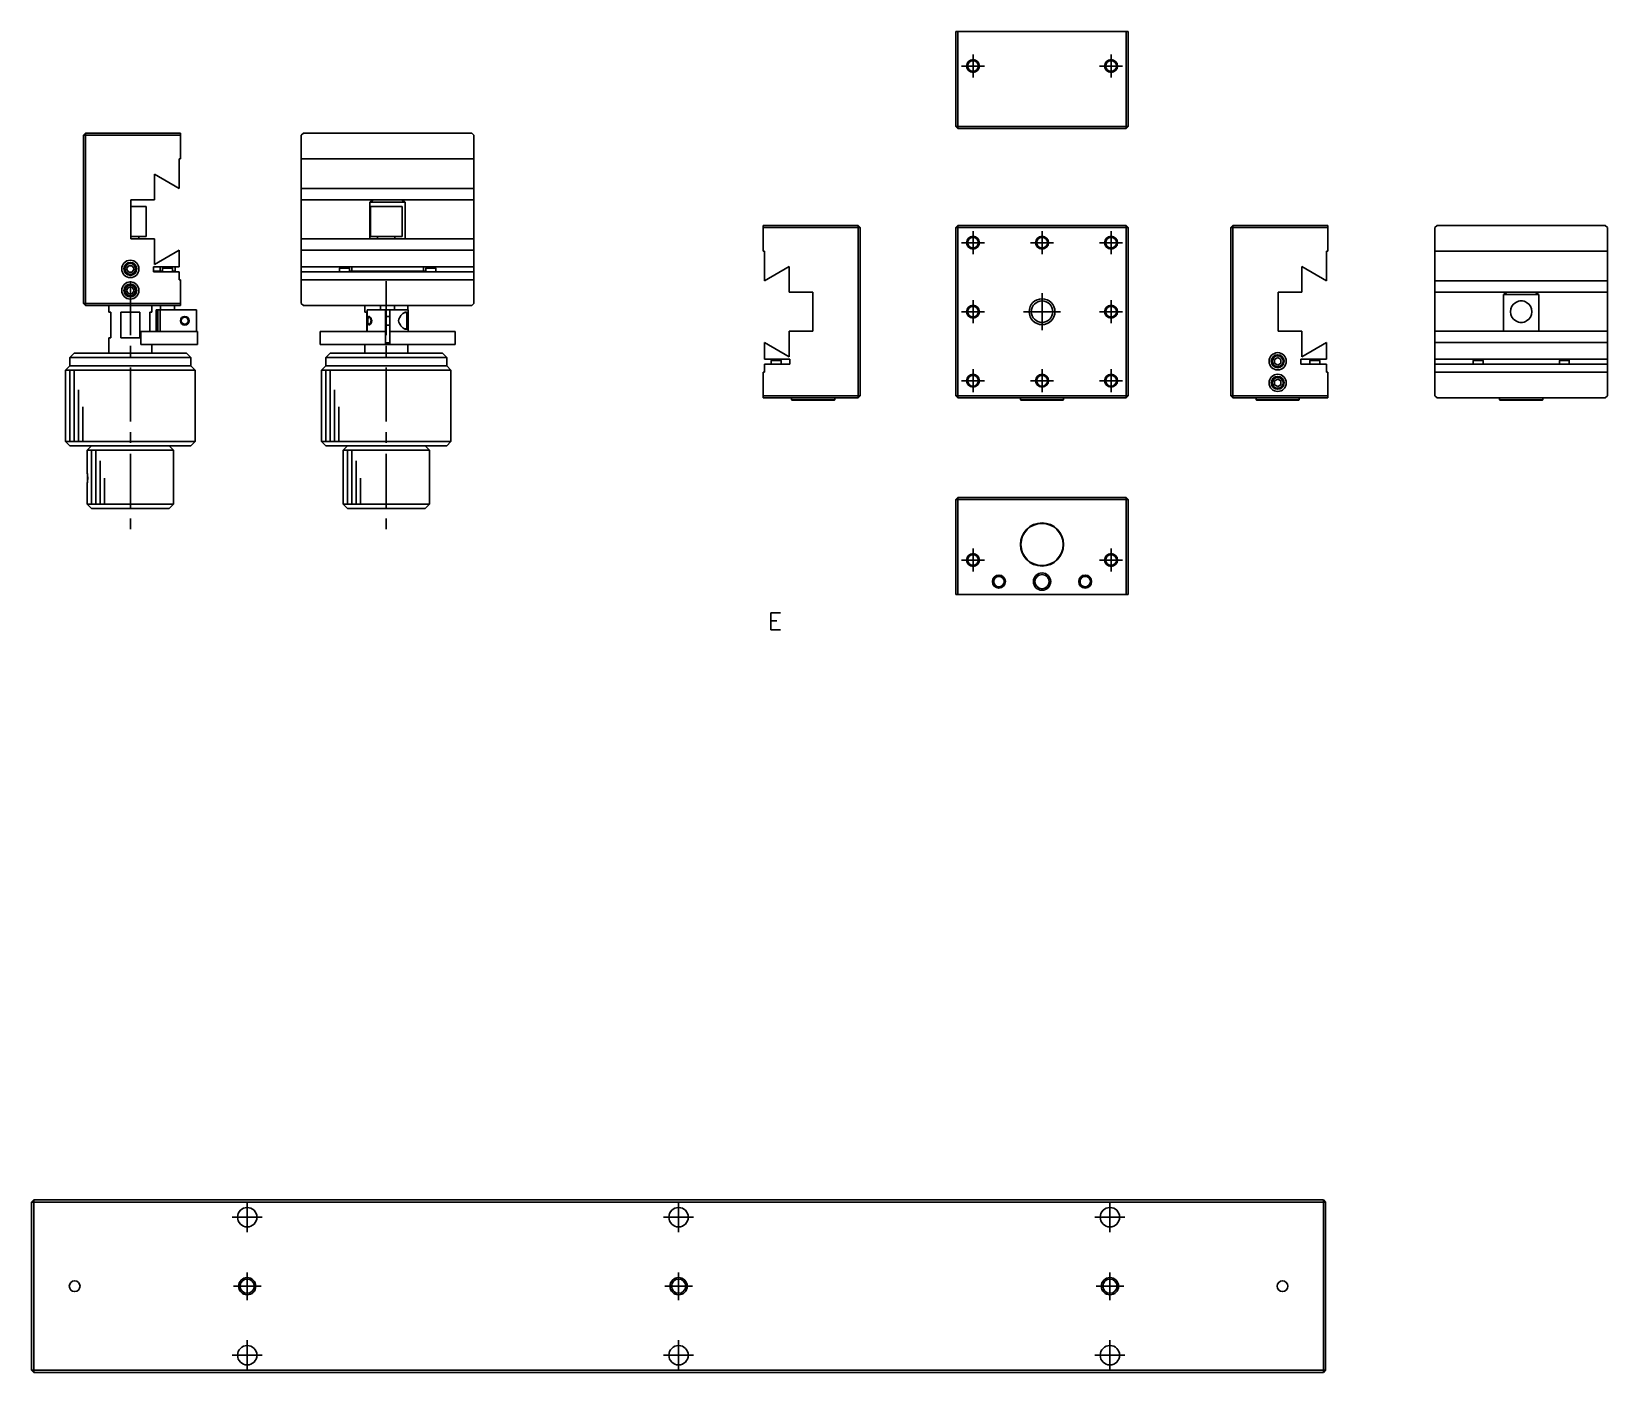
# Model space of a CAD drawing. Extents: x 18 to 806, y 13 to 406.
# Drawn here: x 440.6 to 806, y 70.4 to 381.2 of the extents above; entities that cross this region are included whole.
import ezdxf

# ---------------------------------------------------------------- set-up
doc = ezdxf.new("R2010")
doc.units = 0
doc.header["$LTSCALE"] = 10
doc.linetypes.add('CENTER', pattern=[2, 1.25, -0.25, 0.25, -0.25])
doc.layers.get('0').update_dxf_attribs({"linetype": 'CONTINUOUS'})
doc.layers.add('CENTER', color=1, linetype='CENTER')
doc.styles.get("Standard").update_dxf_attribs({"font": 'txt.shx', "bigfont": '@extfont2.shx'})

msp = doc.modelspace()

# ---------------------------------------------------------------- linework, layer by layer
at = {"color": 7, "linetype": 'CONTINUOUS'}
for p, q in [((654.9, 359.25), (654.9, 381.25)), ((654.9, 381.25), (655.4, 381.25)), ((654.9, 380.95), (654.9, 381.25)), ((654.9, 381.25), (654.9, 380.95)), ((654.9, 381.25), (654.9, 380.95)), ((654.9, 375.25), (654.9, 380.95)), ((654.9, 380.95), (654.9, 375.25)), ((654.9, 375.25), (654.9, 380.95)), ((654.9, 380.95), (654.9, 375.25)), ((654.9, 380.95), (654.9, 375.25)), ((655.4, 381.25), (655.4, 359.25)), ((694.4, 381.25), (655.4, 381.25)), ((694.4, 359.25), (694.4, 381.25)), ((694.4, 381.25), (694.9, 381.25)), ((694.9, 381.25), (694.9, 359.25)), ((654.9, 375.05), (654.9, 375.25)), ((654.9, 375.25), (654.9, 375.05)), ((654.9, 369.75), (654.9, 375.25)), ((654.9, 375.25), (654.9, 369.75)), ((654.9, 375.25), (654.9, 359.25)), ((655.4, 359.25), (654.9, 359.25)), ((655.4, 358.75), (654.9, 359.25)), ((654.9, 359.25), (655.4, 358.75)), ((655.4, 358.75), (655.4, 359.25)), ((655.4, 359.25), (694.4, 359.25)), ((694.4, 358.75), (655.4, 358.75)), ((694.4, 358.75), (694.4, 359.25)), ((694.9, 359.25), (694.4, 359.25)), ((694.4, 358.75), (694.9, 359.25)), ((452.652519, 357.21), (453.152519, 357.71)), ((452.652519, 357.21), (453.152519, 357.21)), ((452.652519, 318.21), (452.652519, 357.21)), ((453.152519, 357.21), (453.152519, 357.71)), ((453.152519, 357.71), (475.152519, 357.71)), ((475.152519, 357.21), (453.152519, 357.21)), ((453.152519, 357.21), (453.152519, 318.21)), ((475.152519, 357.71), (475.152519, 357.21)), ((475.152519, 351.71), (475.152519, 357.21)), ((503.68, 357.71), (503.18, 357.21)), ((503.18, 351.71), (503.18, 357.21)), ((503.68, 357.71), (542.68, 357.71)), ((543.18, 357.21), (542.68, 357.71)), ((543.18, 357.21), (543.18, 351.71)), ((474.852519, 351.71), (475.152519, 351.71)), ((474.852519, 344.883205), (474.852519, 351.71)), ((503.18, 351.71), (543.18, 351.71)), ((503.18, 344.883205), (503.18, 351.71)), ((543.18, 351.71), (543.18, 344.883205)), ((469.152519, 348.174102), (474.852519, 344.883205)), ((469.152519, 342.21), (469.152519, 348.174102)), ((503.18, 344.883205), (543.18, 344.883205)), ((503.18, 342.21), (503.18, 344.883205)), ((543.18, 344.883205), (543.18, 342.21)), ((463.652519, 342.21), (469.152519, 342.21)), ((463.652519, 333.21), (463.652519, 342.21)), ((467.202519, 340.71), (463.652519, 340.71)), ((467.202519, 333.71), (467.202519, 340.71)), ((503.18, 342.21), (543.18, 342.21)), ((503.18, 333.21), (503.18, 342.21)), ((519.947572, 342.21), (519.08122, 341.71)), ((519.08122, 341.71), (527.27878, 341.71)), ((519.08122, 341.71), (519.08122, 333.21)), ((526.53, 340.71), (519.23, 340.71)), ((519.23, 340.71), (519.23, 333.71)), ((527.27878, 341.71), (526.412428, 342.21)), ((526.53, 333.71), (526.53, 340.71)), ((527.27878, 333.21), (527.27878, 341.71)), ((543.18, 342.21), (543.18, 333.21)), ((610.25, 336.3), (632.25, 336.3)), ((610.25, 335.8), (610.25, 336.3)), ((632.25, 336.3), (632.25, 335.8)), ((632.75, 335.8), (632.25, 336.3)), ((655.4, 336.3), (654.9, 335.8)), ((655.4, 335.8), (655.4, 336.3)), ((655.4, 336.3), (694.4, 336.3)), ((694.4, 335.8), (694.4, 336.3)), ((694.9, 335.8), (694.4, 336.3)), ((718.63, 335.8), (719.13, 336.3)), ((718.63, 335.8), (719.13, 336.3)), ((719.13, 335.8), (719.13, 336.3)), ((719.13, 336.3), (741.13, 336.3)), ((731.630005, 336.3), (719.13, 336.3)), ((741.13, 336.3), (734.629995, 336.3)), ((741.13, 336.3), (741.13, 335.8)), ((766.48, 336.3), (765.98, 335.8)), ((766.48, 336.3), (805.48, 336.3)), ((805.98, 335.8), (805.48, 336.3)), ((463.652519, 333.71), (465.552519, 333.71)), ((463.652519, 333.71), (467.202519, 333.71)), ((465.552519, 333.71), (463.652519, 333.71)), ((469.152519, 333.21), (463.652519, 333.21)), ((465.552519, 333.71), (467.202519, 333.71)), ((465.552519, 333.21), (465.552519, 333.71)), ((469.152519, 327.245898), (469.152519, 333.21)), ((503.18, 333.21), (543.18, 333.21)), ((503.18, 330.536795), (503.18, 333.21)), ((519.23, 333.71), (526.53, 333.71)), ((520.88, 333.71), (520.88, 333.21)), ((524.88, 333.21), (524.88, 333.71)), ((543.18, 333.21), (543.18, 330.536795)), ((610.25, 335.8), (610.25, 330.3)), ((632.25, 335.8), (610.25, 335.8)), ((632.25, 296.8), (632.25, 335.8)), ((632.75, 335.8), (632.25, 335.8)), ((632.75, 335.8), (632.75, 296.8)), ((654.9, 296.8), (654.9, 335.8)), ((655.4, 335.8), (654.9, 335.8)), ((655.4, 335.8), (655.4, 296.8)), ((694.4, 335.8), (655.4, 335.8)), ((694.4, 335.8), (694.9, 335.8)), ((694.4, 296.8), (694.4, 335.8)), ((694.9, 335.8), (694.9, 296.8)), ((718.63, 335.8), (719.13, 335.8)), ((718.63, 296.8), (718.63, 335.8)), ((741.13, 335.8), (719.13, 335.8)), ((719.13, 335.8), (719.13, 296.8)), ((741.13, 330.3), (741.13, 335.8)), ((765.98, 330.3), (765.98, 335.8)), ((805.98, 335.8), (805.98, 330.3)), ((474.852519, 330.536795), (469.152519, 327.245898)), ((474.852519, 326.71), (474.852519, 330.536795)), ((503.18, 330.536795), (543.18, 330.536795)), ((503.18, 326.71), (503.18, 330.536795)), ((543.18, 330.536795), (543.18, 326.71)), ((610.25, 330.3), (610.55, 330.3)), ((610.55, 330.3), (610.25, 330.3)), ((610.55, 330.3), (610.55, 323.473205)), ((740.83, 330.3), (741.13, 330.3)), ((740.83, 323.473205), (740.83, 330.3)), ((765.98, 330.3), (805.98, 330.3)), ((765.98, 323.473205), (765.98, 330.3)), ((805.98, 330.3), (805.98, 323.473205)), ((462.686494, 326.210886), (463.120274, 326.960443)), ((463.118739, 325.460443), (462.686494, 326.210886)), ((463.984764, 325.459557), (463.118739, 325.460443)), ((463.120274, 326.960443), (463.986299, 326.959557)), ((464.418544, 326.209114), (463.984764, 325.459557)), ((463.986299, 326.959557), (464.418544, 326.209114)), ((468.952519, 325.51), (468.952519, 326.71)), ((468.952519, 326.71), (474.852519, 326.71)), ((468.952519, 325.71), (470.452519, 325.71)), ((468.952519, 325.71), (470.452519, 325.71)), ((470.152524, 325.51), (468.952519, 325.51)), ((470.652524, 325.51), (470.152524, 325.51)), ((470.452519, 325.71), (470.452519, 326.71)), ((470.452519, 325.71), (471.002519, 325.71)), ((470.452519, 325.71), (471.002519, 325.71)), ((473.652514, 325.51), (470.652524, 325.51)), ((471.302519, 326.71), (471.002519, 326.41)), ((473.302519, 326.41), (471.002519, 326.41)), ((471.002519, 326.41), (471.002519, 325.51)), ((473.302519, 326.41), (473.002519, 326.71)), ((473.302519, 325.51), (473.302519, 326.41)), ((473.952519, 325.71), (473.302519, 325.71)), ((473.302519, 325.71), (473.952519, 325.71)), ((474.152514, 325.51), (473.652514, 325.51)), ((473.952519, 325.71), (473.952519, 326.71)), ((474.852519, 325.51), (474.152514, 325.51)), ((474.852519, 323.71), (474.852519, 325.51)), ((503.18, 326.71), (543.18, 326.71)), ((503.18, 325.51), (503.18, 326.71)), ((503.18, 325.51), (511.680005, 325.51)), ((503.18, 323.71), (503.18, 325.51)), ((511.680005, 325.51), (514.679995, 325.51)), ((512.33, 326.71), (512.03, 326.41)), ((514.33, 326.41), (512.03, 326.41)), ((512.03, 326.41), (512.03, 325.51)), ((514.33, 326.41), (514.03, 326.71)), ((514.33, 325.51), (514.33, 326.41)), ((514.33, 325.71), (514.88, 325.71)), ((514.679995, 325.51), (521.180005, 325.51)), ((514.88, 325.71), (514.88, 326.71)), ((531.48, 325.71), (514.88, 325.71)), ((521.180005, 325.51), (525.179995, 325.51)), ((525.179995, 325.51), (531.680005, 325.51)), ((531.48, 325.71), (531.48, 326.71)), ((531.48, 325.71), (532.03, 325.71)), ((531.680005, 325.51), (534.679995, 325.51)), ((532.33, 326.71), (532.03, 326.41)), ((534.33, 326.41), (532.03, 326.41)), ((532.03, 326.41), (532.03, 325.51)), ((534.33, 326.41), (534.03, 326.71)), ((534.33, 325.51), (534.33, 326.41)), ((534.679995, 325.51), (543.18, 325.51)), ((543.18, 326.71), (543.18, 325.51)), ((543.18, 325.51), (543.18, 323.71)), ((610.55, 323.473205), (616.25, 326.764102)), ((616.25, 326.764102), (610.55, 323.473205)), ((616.25, 326.764102), (616.25, 320.8)), ((735.13, 326.764102), (740.83, 323.473205)), ((735.13, 320.8), (735.13, 326.764102)), ((462.686494, 321.210886), (463.120274, 321.960443)), ((463.120274, 321.960443), (463.986299, 321.959557)), ((463.986299, 321.959557), (464.418544, 321.209114)), ((475.152519, 323.71), (474.852519, 323.71)), ((475.152519, 318.21), (475.152519, 323.71)), ((503.18, 318.21), (503.18, 323.71)), ((503.18, 323.71), (543.18, 323.71)), ((543.18, 323.71), (543.18, 318.21)), ((765.98, 323.473205), (805.98, 323.473205)), ((765.98, 320.8), (765.98, 323.473205)), ((805.98, 323.473205), (805.98, 320.8)), ((453.152519, 318.21), (452.652519, 318.21)), ((453.152519, 317.71), (452.652519, 318.21)), ((453.152519, 318.21), (475.152519, 318.21)), ((453.152519, 317.71), (453.152519, 318.21)), ((463.118739, 320.460443), (462.686494, 321.210886)), ((463.984764, 320.459557), (463.118739, 320.460443)), ((464.418544, 321.209114), (463.984764, 320.459557)), ((475.152519, 318.21), (475.152519, 317.71)), ((503.18, 318.21), (503.68, 317.71)), ((542.68, 317.71), (543.18, 318.21)), ((616.25, 320.8), (621.75, 320.8)), ((621.75, 320.8), (616.25, 320.8)), ((621.75, 320.8), (618.616025, 320.8)), ((621.75, 320.8), (618.616025, 320.8)), ((621.75, 320.8), (621.75, 311.8)), ((729.63, 320.8), (735.13, 320.8)), ((729.63, 311.8), (729.63, 320.8)), ((765.98, 320.8), (805.98, 320.8)), ((765.98, 311.8), (765.98, 320.8)), ((782.747572, 320.8), (781.88122, 320.3)), ((781.88122, 320.3), (790.07878, 320.3)), ((781.88122, 320.3), (781.88122, 311.8)), ((790.07878, 320.3), (789.212428, 320.8)), ((790.07878, 311.8), (790.07878, 320.3)), ((805.98, 320.8), (805.98, 311.8)), ((475.152519, 317.71), (453.152519, 317.71)), ((458.552519, 317.71), (458.552519, 316.21)), ((458.552519, 316.21), (459.052519, 316.21)), ((458.552519, 316.21), (459.052519, 316.21)), ((459.052519, 316.21), (459.052519, 310.21)), ((461.373069, 316.21), (465.731968, 316.21)), ((461.373069, 310.21), (461.373069, 316.21)), ((465.731968, 316.21), (461.373069, 316.21)), ((465.731968, 316.21), (465.731968, 310.21)), ((468.052519, 316.21), (468.552519, 316.21)), ((468.052519, 316.21), (468.552519, 316.21)), ((468.052519, 311.71), (468.052519, 316.21)), ((468.552519, 316.21), (468.552519, 317.71)), ((469.552519, 316.71), (469.886279, 316.71)), ((469.552519, 316.71), (469.552519, 311.71)), ((469.886279, 316.71), (469.886279, 311.71)), ((470.429619, 316.71), (469.886279, 316.71)), ((470.429619, 316.71), (470.429619, 311.71)), ((470.429619, 316.71), (478.87613, 316.71)), ((470.532519, 317.71), (470.532519, 316.71)), ((473.772519, 316.71), (473.772519, 317.71)), ((478.87613, 316.71), (478.87613, 311.71)), ((542.68, 317.71), (503.68, 317.71)), ((517.88, 317.71), (517.88, 316.21)), ((517.88, 316.21), (518.38, 316.21)), ((518.38, 316.21), (518.38, 311.71)), ((518.43, 316.71), (522.68, 316.71)), ((518.43, 316.71), (518.43, 311.71)), ((518.615341, 314.937344), (518.659485, 315.050705)), ((518.700854, 314.891535), (518.654355, 314.783826)), ((518.659485, 315.050705), (518.715182, 315.135334)), ((518.76672, 314.972052), (518.700854, 314.891535)), ((518.715182, 315.135334), (518.806181, 315.19901)), ((518.871588, 315.01), (518.76672, 314.972052)), ((518.806181, 315.19901), (518.871578, 315.209995)), ((518.871578, 315.209995), (518.977557, 315.186759)), ((518.917535, 315.004196), (518.871588, 315.01)), ((519.009474, 314.961762), (518.917535, 315.004196)), ((518.977557, 315.186759), (519.089625, 315.119896)), ((519.099297, 314.883893), (519.009474, 314.961762)), ((519.089625, 315.119896), (519.174709, 315.042862)), ((519.178719, 314.781559), (519.099297, 314.883893)), ((519.174709, 315.042862), (519.257398, 314.944364)), ((519.230307, 314.691794), (519.178719, 314.781559)), ((519.257398, 314.944364), (519.327229, 314.837851)), ((519.327229, 314.837851), (519.389874, 314.714915)), ((519.34143, 314.151264), (519.341455, 314.268249)), ((521.56, 317.71), (521.56, 316.71)), ((522.68, 316.71), (522.68, 311.71)), ((523.18, 316.71), (522.68, 316.71)), ((523.68, 315.21), (522.680019, 315.21)), ((523.68, 316.71), (523.18, 316.71)), ((523.68, 316.71), (527.93, 316.71)), ((523.68, 311.71), (523.68, 316.71)), ((524.8, 316.71), (524.8, 317.71)), ((527.68, 316.11), (527.139322, 316.11)), ((527.295402, 316.175116), (527.424031, 316.205557)), ((527.424031, 316.205557), (527.488404, 316.21)), ((527.488404, 316.21), (527.700599, 316.135248)), ((527.68, 312.31), (527.68, 316.11)), ((527.700599, 316.135248), (527.778678, 316.038364)), ((527.778678, 316.038364), (527.836556, 315.904457)), ((527.88, 316.71), (527.88, 317.71)), ((527.93, 314.211997), (527.93, 316.71)), ((527.93, 311.71), (527.93, 314.211997)), ((465.988519, 311.71), (466.822119, 311.71)), ((465.988519, 311.71), (465.988519, 308.71)), ((466.822119, 311.71), (468.719887, 311.71)), ((468.719887, 311.71), (469.922172, 311.71)), ((476.040951, 311.71), (469.922172, 311.71)), ((476.040951, 311.71), (476.74572, 311.71)), ((476.74572, 311.71), (478.982148, 311.71)), ((478.982148, 311.71), (479.127456, 311.71)), ((479.127456, 311.71), (479.127456, 308.71)), ((507.544239, 311.71), (508.056581, 311.71)), ((507.544239, 311.71), (507.544239, 308.71)), ((512.832964, 311.71), (508.056581, 311.71)), ((512.832964, 311.71), (513.539441, 311.71)), ((513.539441, 311.71), (521.885905, 311.71)), ((518.630657, 313.72209), (518.664988, 313.605916)), ((518.688026, 313.319959), (518.634164, 313.427524)), ((518.664988, 313.605916), (518.710071, 313.51323)), ((518.771485, 313.2373), (518.688026, 313.319959)), ((518.710071, 313.51323), (518.795533, 313.428882)), ((518.871609, 313.210005), (518.771485, 313.2373)), ((518.795533, 313.428882), (518.871578, 313.41)), ((518.871578, 313.41), (518.981456, 313.441256)), ((518.939551, 313.219972), (518.871609, 313.210005)), ((519.049638, 313.2717), (518.939551, 313.219972)), ((518.981456, 313.441256), (519.076427, 313.512802)), ((519.131847, 313.335472), (519.049638, 313.2717)), ((519.076427, 313.512802), (519.151153, 313.598761)), ((519.21255, 313.419047), (519.131847, 313.335472)), ((519.151153, 313.598761), (519.21914, 313.706708)), ((519.289181, 313.520955), (519.21255, 313.419047)), ((519.21914, 313.706708), (519.270104, 313.817807)), ((519.270104, 313.817807), (519.305816, 313.927105)), ((519.35572, 313.633862), (519.289181, 313.520955)), ((519.305816, 313.927105), (519.329188, 314.036533)), ((519.329188, 314.036533), (519.34143, 314.151264)), ((521.885905, 311.71), (522.68, 311.71)), ((522.68, 311.71), (522.68, 308.71)), ((522.680019, 313.21), (523.68, 313.21)), ((523.68, 311.71), (523.68, 308.71)), ((523.68, 311.71), (524.474095, 311.71)), ((524.474095, 311.71), (532.820559, 311.71)), ((527.139118, 312.31), (527.68, 312.31)), ((527.374744, 312.223106), (527.261614, 312.256683)), ((527.488422, 312.21), (527.374744, 312.223106)), ((527.685724, 312.272571), (527.488422, 312.21)), ((527.726603, 312.310133), (527.685724, 312.272571)), ((527.78785, 312.398043), (527.726603, 312.310133)), ((527.835031, 312.510839), (527.78785, 312.398043)), ((532.820559, 311.71), (533.527036, 311.71)), ((538.303419, 311.71), (533.527036, 311.71)), ((538.303419, 311.71), (538.815761, 311.71)), ((538.815761, 308.71), (538.815761, 311.71)), ((616.25, 311.8), (616.25, 305.835898)), ((621.75, 311.8), (616.25, 311.8)), ((735.13, 311.8), (729.63, 311.8)), ((729.63, 311.8), (735.13, 311.8)), ((729.63, 311.8), (733.63, 311.8)), ((729.63, 311.8), (733.63, 311.8)), ((735.13, 305.835898), (735.13, 311.8)), ((765.98, 311.8), (805.98, 311.8)), ((765.98, 309.126795), (765.98, 311.8)), ((805.98, 311.8), (805.98, 309.126795)), ((459.052519, 310.21), (458.552519, 310.21)), ((458.552519, 310.21), (458.552519, 306.71)), ((465.731968, 310.21), (461.373069, 310.21)), ((465.988519, 308.71), (466.822119, 308.71)), ((466.822119, 308.71), (468.719887, 308.71)), ((468.552519, 306.71), (468.552519, 308.71)), ((468.719887, 308.71), (469.922172, 308.71)), ((476.040951, 308.71), (469.922172, 308.71)), ((476.040951, 308.71), (476.74572, 308.71)), ((476.74572, 308.71), (478.982148, 308.71)), ((478.982148, 308.71), (479.127456, 308.71)), ((507.544239, 308.71), (508.056581, 308.71)), ((512.832964, 308.71), (508.056581, 308.71)), ((512.832964, 308.71), (513.539441, 308.71)), ((513.539441, 308.71), (521.885905, 308.71)), ((517.88, 308.71), (517.88, 306.71)), ((521.885905, 308.71), (522.68, 308.71)), ((522.68, 309.113126), (523.18, 309.113126)), ((523.18, 308.71), (522.68, 308.71)), ((523.18, 309.113126), (523.68, 309.113126)), ((523.68, 308.71), (523.18, 308.71)), ((523.68, 308.71), (524.474095, 308.71)), ((524.474095, 308.71), (532.820559, 308.71)), ((527.88, 306.71), (527.88, 308.71)), ((532.820559, 308.71), (533.527036, 308.71)), ((538.303419, 308.71), (533.527036, 308.71)), ((538.303419, 308.71), (538.815761, 308.71)), ((610.55, 309.126795), (610.55, 305.3)), ((616.25, 305.835898), (610.55, 309.126795)), ((740.83, 309.126795), (735.13, 305.835898)), ((735.13, 305.835898), (740.83, 309.126795)), ((740.83, 305.3), (740.83, 309.126795)), ((765.98, 309.126795), (805.98, 309.126795)), ((765.98, 305.3), (765.98, 309.126795)), ((805.98, 309.126795), (805.98, 305.3)), ((449.552519, 303.71), (448.552519, 302.71)), ((450.552519, 306.71), (449.552519, 305.71)), ((477.552519, 305.71), (449.552519, 305.71)), ((449.552519, 305.71), (449.552519, 303.71)), ((449.552519, 303.71), (477.552519, 303.71)), ((450.552519, 306.71), (476.552519, 306.71)), ((477.552519, 305.71), (476.552519, 306.71)), ((477.552519, 303.71), (477.552519, 305.71)), ((478.552519, 302.71), (477.552519, 303.71)), ((508.88, 303.71), (507.88, 302.71)), ((509.88, 306.71), (508.88, 305.71)), ((536.88, 305.71), (508.88, 305.71)), ((508.88, 305.71), (508.88, 303.71)), ((508.88, 303.71), (536.88, 303.71)), ((509.88, 306.71), (535.88, 306.71)), ((536.88, 305.71), (535.88, 306.71)), ((536.88, 303.71), (536.88, 305.71)), ((537.88, 302.71), (536.88, 303.71)), ((610.55, 305.3), (616.45, 305.3)), ((612.4, 305.3), (610.55, 305.3)), ((610.55, 304.1), (610.55, 302.3)), ((616.45, 304.1), (610.55, 304.1)), ((612.4, 305.3), (612.1, 305)), ((614.4, 305), (612.1, 305)), ((612.1, 305), (612.1, 304.1)), ((616.45, 305.3), (614.1, 305.3)), ((614.4, 305), (614.1, 305.3)), ((614.4, 304.1), (614.4, 305)), ((616.45, 305.3), (616.45, 304.1)), ((728.78, 305.233013), (729.53, 305.666025)), ((729.53, 305.666025), (728.78, 305.233013)), ((728.78, 304.366987), (728.78, 305.233013)), ((729.53, 303.933975), (728.78, 304.366987)), ((729.53, 305.666025), (730.28, 305.233013)), ((730.28, 305.233013), (729.53, 305.666025)), ((730.28, 304.366987), (729.53, 303.933975)), ((730.28, 305.233013), (730.28, 304.366987)), ((734.93, 305.3), (740.83, 305.3)), ((734.93, 304.1), (734.93, 305.3)), ((740.83, 304.1), (734.93, 304.1)), ((734.93, 304.1), (736.130005, 304.1)), ((737.28, 305.3), (736.98, 305)), ((736.982308, 305), (736.98, 305)), ((736.98, 305), (736.98, 304.1)), ((739.28, 305), (736.982308, 305)), ((739.28, 305), (738.98, 305.3)), ((739.28, 304.1), (739.28, 305)), ((740.129995, 304.1), (740.83, 304.1)), ((740.83, 302.3), (740.83, 304.1)), ((765.98, 305.3), (805.98, 305.3)), ((765.98, 304.1), (765.98, 305.3)), ((765.98, 304.1), (805.98, 304.1)), ((765.98, 302.3), (765.98, 304.1)), ((775.13, 305.3), (774.83, 305)), ((777.13, 305), (774.83, 305)), ((774.83, 305), (774.83, 304.1)), ((777.13, 305), (776.83, 305.3)), ((777.13, 304.1), (777.13, 305)), ((795.13, 305.3), (794.83, 305)), ((797.13, 305), (794.83, 305)), ((794.83, 305), (794.83, 304.1)), ((797.13, 305), (796.83, 305.3)), ((797.13, 304.1), (797.13, 305)), ((805.98, 305.3), (805.98, 304.1)), ((805.98, 304.1), (805.98, 302.3)), ((478.552519, 302.71), (448.552519, 302.71)), ((448.552519, 302.71), (448.552519, 286.21)), ((478.552519, 286.21), (478.552519, 302.71)), ((522.88, 302.71), (507.88, 302.71)), ((507.88, 302.71), (507.88, 286.21)), ((537.88, 302.71), (522.88, 302.71)), ((537.88, 286.21), (537.88, 302.71)), ((610.55, 302.3), (610.25, 302.3)), ((610.25, 302.3), (610.25, 296.8)), ((728.78, 300.233013), (729.53, 300.666025)), ((729.53, 300.666025), (728.78, 300.233013)), ((728.78, 299.366987), (728.78, 300.233013)), ((729.53, 300.666025), (730.28, 300.233013)), ((730.28, 300.233013), (729.53, 300.666025)), ((730.28, 300.233013), (730.28, 299.366987)), ((741.13, 302.3), (740.83, 302.3)), ((740.83, 302.3), (741.13, 302.3)), ((741.13, 296.8), (741.13, 302.3)), ((765.98, 296.8), (765.98, 302.3)), ((765.98, 302.3), (805.98, 302.3)), ((805.98, 302.3), (805.98, 296.8)), ((610.25, 296.8), (632.25, 296.8)), ((610.25, 296.3), (610.25, 296.8)), ((632.25, 296.3), (610.25, 296.3)), ((610.25, 296.3), (611.250005, 296.3)), ((615.249995, 296.3), (616.750005, 296.3)), ((616.85, 296.3), (616.85, 295.9)), ((626.85, 296.3), (632.25, 296.3)), ((626.85, 295.9), (626.85, 296.3)), ((632.25, 296.8), (632.75, 296.8)), ((632.25, 296.3), (632.75, 296.8)), ((632.25, 296.8), (632.25, 296.3)), ((632.25, 296.3), (632.75, 296.8)), ((654.9, 296.8), (655.4, 296.8)), ((654.9, 296.8), (655.4, 296.3)), ((655.4, 296.3), (655.4, 296.8)), ((655.4, 296.8), (694.4, 296.8)), ((694.4, 296.3), (655.4, 296.3)), ((669.9, 296.3), (669.9, 295.9)), ((679.9, 295.9), (679.9, 296.3)), ((694.4, 296.3), (694.4, 296.8)), ((694.9, 296.8), (694.4, 296.8)), ((694.4, 296.3), (694.9, 296.8)), ((719.13, 296.8), (718.63, 296.8)), ((719.13, 296.3), (718.63, 296.8)), ((719.13, 296.8), (741.13, 296.8)), ((719.13, 296.3), (719.13, 296.8)), ((741.13, 296.3), (719.13, 296.3)), ((724.53, 296.3), (724.53, 295.9)), ((729.53, 298.933975), (728.78, 299.366987)), ((730.28, 299.366987), (729.53, 298.933975)), ((734.53, 295.9), (734.53, 296.3)), ((741.13, 296.8), (741.13, 296.3)), ((765.98, 296.8), (766.48, 296.3)), ((805.48, 296.3), (766.48, 296.3)), ((780.98, 296.3), (780.98, 295.9)), ((790.98, 295.9), (790.98, 296.3)), ((805.48, 296.3), (805.98, 296.8)), ((616.85, 295.9), (626.150321, 295.9)), ((616.85, 295.9), (616.95, 295.8)), ((626.75, 295.8), (616.95, 295.8)), ((626.064314, 295.8), (616.95, 295.8)), ((626.75, 295.8), (626.064314, 295.8)), ((626.150321, 295.9), (626.85, 295.9)), ((626.75, 295.8), (626.85, 295.9)), ((669.9, 295.9), (672.349071, 295.9)), ((669.9, 295.9), (670, 295.8)), ((672.400089, 295.8), (670, 295.8)), ((672.349071, 295.9), (679.9, 295.9)), ((679.8, 295.8), (672.400089, 295.8)), ((679.8, 295.8), (679.9, 295.9)), ((724.53, 295.9), (734.53, 295.9)), ((724.53, 295.9), (724.63, 295.8)), ((734.43, 295.8), (724.63, 295.8)), ((734.43, 295.8), (734.53, 295.9)), ((780.98, 295.9), (790.98, 295.9)), ((780.98, 295.9), (781.08, 295.8)), ((790.88, 295.8), (781.08, 295.8)), ((790.88, 295.8), (790.98, 295.9)), ((448.552519, 286.21), (478.552519, 286.21)), ((448.552519, 286.21), (449.552519, 285.21)), ((454.552519, 285.21), (449.552519, 285.21)), ((477.552519, 285.21), (449.552519, 285.21)), ((453.052519, 285.21), (454.552519, 285.21)), ((453.052519, 285.21), (474.052519, 285.21)), ((454.552519, 285.21), (453.552519, 284.21)), ((477.552519, 285.21), (472.552519, 285.21)), ((472.552519, 285.21), (474.052519, 285.21)), ((473.552519, 284.21), (472.552519, 285.21)), ((477.552519, 285.21), (478.552519, 286.21)), ((507.88, 286.21), (522.88, 286.21)), ((507.88, 286.21), (508.88, 285.21)), ((522.88, 285.21), (508.88, 285.21)), ((513.88, 285.21), (512.88, 284.21)), ((522.88, 286.21), (537.88, 286.21)), ((536.88, 285.21), (522.88, 285.21)), ((532.88, 284.21), (531.88, 285.21)), ((536.88, 285.21), (537.88, 286.21)), ((473.552519, 284.21), (453.552519, 284.21)), ((453.552519, 284.21), (453.552519, 278.96)), ((473.552519, 271.71), (473.552519, 284.21)), ((522.88, 284.21), (512.88, 284.21)), ((512.88, 284.21), (512.88, 271.71)), ((532.88, 284.21), (522.88, 284.21)), ((532.88, 271.71), (532.88, 284.21)), ((453.552519, 276.460212), (453.552519, 271.71)), ((453.552519, 271.71), (473.552519, 271.71)), ((453.552519, 271.71), (454.552519, 270.71)), ((472.552519, 270.71), (454.552519, 270.71)), ((472.552519, 270.71), (454.552519, 270.71)), ((472.552519, 270.71), (473.552519, 271.71)), ((512.88, 271.71), (532.88, 271.71)), ((512.88, 271.71), (513.88, 270.71)), ((531.88, 270.71), (513.88, 270.71)), ((531.88, 270.71), (532.88, 271.71)), ((654.9, 272.73), (655.4, 273.23)), ((654.9, 272.73), (655.4, 272.73)), ((654.9, 250.73), (654.9, 272.73)), ((655.4, 272.73), (655.4, 273.23)), ((655.4, 273.23), (694.4, 273.23)), ((655.4, 272.73), (655.4, 250.73)), ((694.4, 272.73), (655.4, 272.73)), ((694.4, 272.73), (694.4, 273.23)), ((694.9, 272.73), (694.4, 273.23)), ((694.4, 273.23), (694.9, 272.73)), ((694.4, 250.73), (694.4, 272.73)), ((694.4, 272.73), (694.9, 272.73)), ((694.9, 272.73), (694.9, 250.73)), ((694.9, 256.73), (694.9, 272.73)), ((694.9, 260.33), (694.9, 264.33)), ((694.9, 260.33), (694.9, 264.33)), ((694.9, 260.33), (694.9, 264.33)), ((694.9, 260.33), (694.9, 264.33)), ((694.9, 262.23), (694.9, 256.73)), ((694.9, 256.73), (694.9, 262.23)), ((694.9, 256.93), (694.9, 251.03)), ((694.9, 251.03), (694.9, 256.93)), ((694.9, 251.03), (694.9, 256.73)), ((694.9, 256.73), (694.9, 251.03)), ((694.9, 251.03), (694.9, 256.73)), ((655.4, 250.73), (654.9, 250.73)), ((655.4, 250.73), (694.4, 250.73)), ((694.9, 250.73), (694.4, 250.73)), ((694.9, 250.73), (694.9, 251.03)), ((694.9, 251.03), (694.9, 250.73)), ((694.9, 250.73), (694.9, 251.03)), ((441.14, 110.38), (440.64, 109.88)), ((440.64, 70.88), (440.64, 109.88)), ((440.64, 109.88), (441.14, 109.88)), ((441.14, 110.38), (441.14, 109.88)), ((441.14, 110.38), (740.14, 110.38)), ((441.14, 109.88), (441.14, 70.88)), ((740.14, 109.88), (441.14, 109.88)), ((740.14, 109.88), (740.14, 110.38)), ((740.64, 109.88), (740.14, 110.38)), ((740.14, 70.88), (740.14, 109.88)), ((740.14, 109.88), (740.64, 109.88)), ((740.64, 109.88), (740.64, 70.88)), ((440.64, 70.88), (441.14, 70.88)), ((440.64, 70.88), (441.14, 70.38)), ((441.14, 70.88), (740.14, 70.88)), ((441.14, 70.38), (441.14, 70.88)), ((740.14, 70.38), (441.14, 70.38)), ((740.14, 70.88), (740.14, 70.38)), ((740.14, 70.88), (740.64, 70.88)), ((740.14, 70.38), (740.64, 70.88))]:
    msp.add_line(p, q, dxfattribs=at)
at = {"color": 3, "linetype": 'CONTINUOUS'}
for p, q in [((449.552519, 302.71), (449.552519, 286.21)), ((450.552519, 302.71), (450.552519, 286.21)), ((508.88, 302.71), (508.88, 286.21)), ((509.88, 302.71), (509.88, 286.21)), ((451.552519, 298.21), (451.552519, 286.21)), ((510.88, 298.21), (510.88, 286.21)), ((452.552519, 294.21), (452.552519, 286.21)), ((511.88, 294.21), (511.88, 286.21)), ((454.552519, 284.21), (454.552519, 271.71)), ((455.552519, 284.21), (455.552519, 271.71)), ((456.552519, 281.71), (456.552519, 271.71)), ((513.88, 284.21), (513.88, 271.71)), ((514.88, 284.21), (514.88, 271.71)), ((515.88, 281.71), (515.88, 271.71)), ((453.552519, 279.209995), (453.665658, 277.71)), ((453.665658, 277.71), (453.552519, 276.210005)), ((457.552519, 277.71), (457.552519, 271.71)), ((516.88, 277.71), (516.88, 271.71))]:
    msp.add_line(p, q, dxfattribs=at)
for centre, radius in [((658.9, 373.25), 1.5), ((690.9, 373.25), 1.5), ((658.9, 332.3), 1.5), ((674.9, 332.3), 1.5), ((690.9, 332.3), 1.5), ((463.552519, 326.21), 1.5), ((463.552519, 321.21), 1.5), ((674.9, 316.3), 3), ((476.152864, 314.209935), 0.999935), ((658.9, 316.3), 1.5), ((690.9, 316.3), 1.5), ((729.53, 304.8), 1.5), ((658.9, 300.3), 1.5), ((674.9, 300.3), 1.5), ((690.9, 300.3), 1.5), ((729.53, 299.8), 1.5), ((658.9, 258.73), 1.5), ((690.9, 258.73), 1.5), ((664.9, 253.73), 1.5), ((674.9, 253.73), 2), ((684.9, 253.73), 1.5), ((490.64, 90.38), 2), ((590.64, 90.38), 2), ((690.64, 90.38), 2)]:
    msp.add_circle(centre, radius, dxfattribs=at)
at = {"color": 7, "linetype": 'CONTINUOUS'}
for centre, radius in [((658.9, 373.25), 1.25), ((690.9, 373.25), 1.25), ((658.9, 332.3), 1.25), ((674.9, 332.3), 1.25), ((690.9, 332.3), 1.25), ((463.552519, 326.21), 2), ((463.552519, 326.21), 1.25), ((463.552519, 321.21), 2), ((463.552519, 321.21), 1.25), ((674.9, 316.3), 2.5), ((476.152734, 314.21), 0.8), ((658.9, 316.3), 1.25), ((690.9, 316.3), 1.25), ((729.53, 304.8), 2), ((729.53, 304.8), 1.25), ((658.9, 300.3), 1.25), ((674.9, 300.3), 1.25), ((690.9, 300.3), 1.25), ((729.53, 299.8), 2), ((729.53, 299.8), 1.25), ((674.9, 262.33), 5), ((674.9, 262.33), 4.9), ((658.9, 258.73), 1.25), ((690.9, 258.73), 1.25), ((664.9, 253.73), 1.25), ((664.9, 253.73), 1.2), ((674.9, 253.73), 1.65), ((684.9, 253.73), 1.25), ((490.64, 106.38), 2.25), ((590.64, 106.38), 2.25), ((690.64, 106.38), 2.25), ((450.64, 90.38), 1.25), ((490.64, 90.38), 1.65), ((590.64, 90.38), 1.65), ((690.64, 90.38), 1.65), ((730.64, 90.38), 1.25), ((490.64, 74.38), 2.25), ((590.64, 74.38), 2.25), ((690.64, 74.38), 2.25)]:
    msp.add_circle(centre, radius, dxfattribs=at)
for centre, radius, start, end in [((472.152519, 321.71), 4, 106.708344, 108.194872), ((472.152519, 321.71), 4, 71.805128, 73.291656), ((523.18, 321.71), 4, 90, 108.194872), ((523.18, 321.71), 4, 71.805128, 90), ((785.98, 316.3), 2.5, 120.395394, 239.604606), ((785.98, 316.29999), 2.500009, 59.604727, 120.395273), ((785.98, 316.3), 2.5, 300.395394, 59.604606), ((521.811039, 314.222158), 3.274749, 167.38526153, 194.04328305), ((520.529614, 314.260505), 1.94691, 164.40739806, 182.23389204), ((518.269944, 314.213416), 1.072913, 2.92946135, 26.47890432), ((518.254064, 314.209733), 1.24309, 332.40248047, 23.9784012), ((528.267059, 313.810453), 2.556511, 112.33811362, 171.04094909), ((528.296303, 314.630048), 2.5891, 189.36871882, 246.44478821), ((519.410044, 313.839028), 8.529038, 351.04112188, 2.6443646), ((520.252856, 314.642029), 7.688058, 356.94672266, 9.45113582), ((520.828487, 314.176523), 2.244319, 179.7933635, 191.68210466), ((785.98, 316.30001), 2.500009, 239.604727, 300.395273), ((523.18, 312.71), 4, 262.819244, 270), ((523.18, 312.71), 4, 270, 277.180756), ((443.630813, 277.71), 10.000138, 352.819343, 7.180657), ((684.9, 253.73), 1.2, 174.869576, 266.369576), ((684.9, 253.73), 1.2, 266.369576, 174.869576)]:
    msp.add_arc(centre, radius, start, end, dxfattribs=at)
at = {"layer": 'CENTER', "color": 1, "linetype": 'CENTER'}
for p, q in [((656.25, 373.25), (661.55, 373.25)), ((658.9, 370.6), (658.9, 375.9)), ((688.25, 373.25), (693.55, 373.25)), ((690.9, 370.6), (690.9, 375.9)), ((658.9, 329.65), (658.9, 334.95)), ((674.9, 329.65), (674.9, 334.95)), ((690.9, 329.65), (690.9, 334.95)), ((656.25, 332.3), (661.55, 332.3)), ((672.25, 332.3), (677.55, 332.3)), ((688.25, 332.3), (693.55, 332.3)), ((463.552519, 323.37), (463.552519, 263.68)), ((522.88, 323.37), (522.88, 263.68)), ((658.9, 313.65), (658.9, 318.95)), ((674.9, 312), (674.9, 320.6)), ((690.9, 313.65), (690.9, 318.95)), ((656.25, 316.3), (661.55, 316.3)), ((670.6, 316.3), (679.2, 316.3)), ((688.25, 316.3), (693.55, 316.3)), ((656.25, 300.3), (661.55, 300.3)), ((658.9, 297.65), (658.9, 302.95)), ((672.25, 300.3), (677.55, 300.3)), ((674.9, 297.65), (674.9, 302.95)), ((688.25, 300.3), (693.55, 300.3)), ((690.9, 297.65), (690.9, 302.95)), ((658.9, 256.08), (658.9, 261.38)), ((690.9, 256.08), (690.9, 261.38)), ((656.25, 258.73), (661.55, 258.73)), ((688.25, 258.73), (693.55, 258.73)), ((490.64, 102.905), (490.64, 109.855)), ((590.64, 102.905), (590.64, 109.855)), ((690.64, 102.905), (690.64, 109.855)), ((487.165, 106.38), (494.115, 106.38)), ((587.165, 106.38), (594.115, 106.38)), ((687.165, 106.38), (694.115, 106.38)), ((490.64, 87.18), (490.64, 93.58)), ((590.64, 87.18), (590.64, 93.58)), ((690.64, 87.18), (690.64, 93.58)), ((487.44, 90.38), (493.84, 90.38)), ((587.44, 90.38), (593.84, 90.38)), ((687.44, 90.38), (693.84, 90.38)), ((490.64, 70.905), (490.64, 77.855)), ((590.64, 70.905), (590.64, 77.855)), ((690.64, 70.905), (690.64, 77.855)), ((487.165, 74.38), (494.115, 74.38)), ((587.165, 74.38), (594.115, 74.38)), ((687.165, 74.38), (694.115, 74.38))]:
    msp.add_line(p, q, dxfattribs=at)

# ---------------------------------------------------------------- texts
at = {"color": 7}
msp.add_text('E', height=4, dxfattribs=at).set_placement((611.38, 242.51))

doc.saveas('drawing.dxf')
